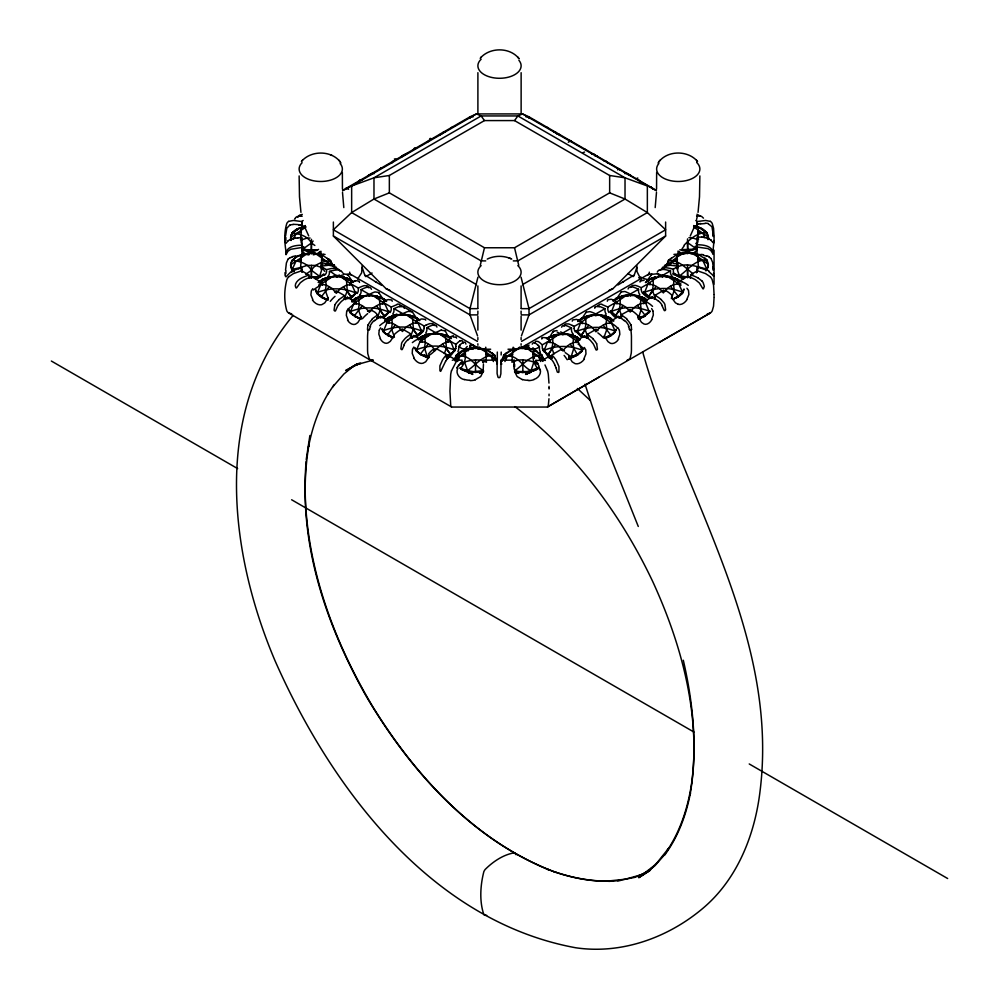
<?xml version="1.0" encoding="UTF-8"?>
<svg xmlns="http://www.w3.org/2000/svg" width="999" height="999" viewBox="0 0 999 999"><rect width="100%" height="100%" fill="white"/><g stroke="black" fill="none" stroke-linecap="round" stroke-linejoin="round"><path stroke-width="1.5" d="M324.6 271.303C321.203 266.895 320.891 260.389 322.39 255.195L311.463 252.447L300.524 254.945L301.323 259.415L300.524 267.557L292.22 269.355L290.647 264.76L291.533 261.513L293.082 259.952C289.947 262.949 289.86 268.294 293.082 271.228L292.22 269.355L296.004 261.189L307.28 253.621L311.451 252.447L322.39 255.195L330.569 260.639L332.043 264.273M304.57 226.823L300.524 227.61L301.323 232.093L300.524 240.222L307.28 238.024L310.077 238.049M311.75 277.909L311.75 276.673L306.681 278.659A26.723 19.243 -42.3 0 0 303.971 280.02L300.362 282.705L296.553 287.912A1.311 0.899 72.8 0 1 296.154 287.899A1.598 1.099 71.9 0 1 295.841 287.737C293.706 283.816 298.239 279.683 301.511 278.097A30.882 22.265 -42.4 0 1 304.683 276.636L308.866 275.012L308.853 276.973A4.258 3.134 -40 0 0 309.153 278.209M326.461 271.491L326.461 269.655L320.991 266.496L320.991 268.444A3.996 3.022 -35.7 0 1 320.941 268.993M342.357 172.452L342.445 189.211M334.615 291.883L336.238 290.809L344.618 295.654L344.618 297.615A4.321 2.61 -56.6 0 0 345.13 299.288M349.787 285.077L349.75 283.179L358.329 288.049L358.329 290.01A4.321 2.51 -59.9 0 1 357.142 293.556M367.57 311.238C370.167 308.017 378.471 313.399 377.809 316.783M388.898 323.189L388.936 321.241L380.532 316.396L375.412 320.055A19.493 11.264 -60 0 0 374.588 320.779M392.232 301.236L391.82 300.224A7.093 3.621 -35.8 0 0 391.633 299.962L388.224 299.575A17.582 10.127 -62.2 0 0 387.974 299.638L386.85 300.012A28.759 16.571 -62.3 0 0 386.413 300.187L382.555 302.035L391.246 307.055L391.246 309.016A4.321 2.46 -60.9 0 1 390.085 312.575M400.374 330.182L402.285 328.946L411.001 333.978L411.001 335.939A4.321 2.498 -60.1 0 0 412.088 338.024M425.274 319.418L421.778 318.943A30.969 18.482 -60.5 0 0 417.932 320.342L415.909 321.291L424.188 326.074L424.188 328.034M433.853 350.637L436.251 348.564L446.603 354.533L446.603 356.381A4.433 1.786 -72.2 0 0 447.477 358.479L447.277 358.941M460.252 340.709A29.471 11.239 -73 0 0 457.967 342.432L455.894 344.38L455.894 346.341M469.967 373.264L460.851 369.093L460.851 368.069C465.147 363.249 466.57 355.969 464.597 349.9C460.227 351.448 455.119 354.608 454.77 359.752C461.638 355.569 467.232 348.763 475.512 347.34L483.441 348.901L490.184 351.448M477.872 339.822L477.872 337.575M470.229 348.389L475.512 347.34L486.438 349.9L485.676 351.848L486.438 362.275C478.034 357.717 468.868 360.589 460.477 363.261M501.061 361.65L501.061 360.164L514.398 360.164L514.485 361.251M537.887 363.261C529.482 360.589 520.329 357.717 511.925 362.275L512.687 351.848L511.925 349.9L508.179 351.448M521.103 313.761L521.103 311.126M537.512 351.448L533.766 349.9C531.793 355.969 533.204 363.249 537.512 368.069L537.512 369.093L533.603 370.879M537.986 345.204L539.423 346.503L539.423 348.464A4.283 1.773 71.6 0 0 540.297 352.185M535.939 360.527L542.619 360.177L549.025 356.481L549.013 358.079M551.873 356.805L551.86 354.845L562.05 348.963L564.585 351.198M561.588 327.185L562.25 326.111A7.642 4.283 59.7 0 1 563.136 325.512L565.821 325.524A31.693 17.882 61.2 0 1 569.767 327.148L571.478 327.997L571.478 329.957A4.321 2.547 59.8 0 0 572.664 333.504M574.213 328.371L574.213 326.423L582.305 321.74L577.26 319.63A19.518 11.713 60.4 0 0 576.411 319.405L572.889 319.905A6.968 3.671 33.3 0 0 572.689 320.092L572.227 321.178M576.186 342.645L576.148 340.821L584.602 335.939L584.602 337.163M587.35 336.201L587.35 336.326A4.321 2.51 58.8 0 1 586.638 338.174M587.35 336.076L587.337 334.365L595.991 329.358L597.914 330.594M599.15 306.281A18.282 10.577 60 0 1 599.625 306.406L604.957 308.666L604.944 310.627A4.321 2.535 59.1 0 0 606.231 314.111M609.677 322.078L618.418 316.421L618.418 317.645M628.071 288.986L628.696 287.849A7.692 4.533 55.7 0 1 629.807 287.038L632.617 286.963A31.98 18.906 58.8 0 1 636.75 288.486L638.536 289.273L638.536 291.233A4.321 2.585 58 0 0 639.835 294.705M641.271 289.535L641.271 287.7L649.887 282.729L647.652 281.643M643.693 303.796L643.656 301.848L652.31 296.853L652.31 298.077M657.292 272.115L658.054 270.929A7.717 5.482 42.2 0 1 659.015 270.13L663.036 269.393A28.896 20.642 43.9 0 1 666.37 269.867L670.491 270.829L670.491 272.665A4.421 3.172 43.2 0 0 672.065 276.111M696.528 272.802L698.476 267.183L697.677 259.041L698.476 254.57L687.549 252.073L676.61 254.82L677.359 259.278L676.61 267.432L679.67 276.798L683.753 278.371M687.787 277.597L687.787 276.373L690.559 277.435M688.923 237.687L691.72 237.65L698.476 239.86L697.677 231.718L698.476 227.248L694.43 226.448M483.728 361.251L483.866 360.164L497.152 360.164L497.202 363.948M501.061 362.025L501.036 363.823A12.862 1.623 89.4 0 1 500.724 363.224M699.862 175.911L699.512 196.791L698.051 212.325M582.267 323.726L582.305 321.828M609.702 323.414L609.69 322.202M616.883 303.733L616.92 301.848M649.85 284.703L649.874 283.291M422.077 342.095L422.102 340.759M550.249 342.095L550.212 340.184L547.265 338.324M677.634 284.191L677.597 282.255L687.787 276.373M714.048 296.865L714.048 294.693M301.011 241.633L303.421 249.663L311.376 250.674L311.451 242.969C307.442 235.789 299.625 234.041 292.22 232.879L290.746 236.488L291.034 240.497M300.524 267.557L307.28 265.347L311.488 265.397L311.388 276.985L317.42 276.735L324.563 274.613L319.33 277.173L313.436 277.16M311.451 242.957L311.476 239.298M369.305 296.228L369.343 294.493M501.211 352.048L501.148 354.982M714.048 240.11L714.048 237.4M514.635 366.833L514.622 364.323M535.976 362.137L535.939 360.651M549.05 394.143L549.038 395.766M311.376 250.674L317.42 250L311.388 249.663L311.463 242.969L313.162 241.034M331.743 263.187L330.569 260.639C323.251 261.651 315.534 263.274 311.463 270.292L311.388 276.985L309.34 277.697L311.376 277.997M326.76 299.825C322.19 297.914 316.171 295.017 315.634 289.398M316.421 292.27L315.934 290.609M322.477 296.653L317.108 293.581L320.866 284.403L332.13 276.823L336.326 275.687L338.961 276.211M317.982 294.418L316.433 291.671M319.031 295.354L317.982 293.831M319.018 282.193L321.616 279.683L325.387 278.197L336.326 275.687L347.24 278.334L350.949 279.882L353.521 282.417L346.066 278.584M320.242 296.366L319.031 294.905M320.229 281.343L321.603 280.707L321.616 279.683L330.269 276.998M321.603 280.707L323.127 279.121M328.321 300.062L323.102 298.014L320.242 295.779M323.114 279.708L324.762 278.509M324.737 298.651L323.114 297.427M326.511 277.859L324.75 278.958M326.486 299.325L324.737 298.202M328.346 277.16L328.346 278.184L330.257 277.585M341.596 276.748L344.23 277.272L344.218 278.296L342.307 277.073L347.24 278.334L353.097 282.205M346.041 299.463L344.218 299.151L347.24 290.809L346.491 280.319L347.24 278.334L343.519 278.596L340.547 276.885L332.13 276.823L325.399 278.184L319.468 281.98M347.814 279.121L344.23 277.272M347.789 298.813L353.534 295.13L356.144 291.933M349.45 279.895L347.814 278.671M359.777 318.881L352.035 314.41L350.112 312.65L348.938 309.678M386.538 301.024L383.966 298.938L377.247 296.328L369.343 294.742L365.147 295.879L353.871 303.459L350.112 312.65L355.482 315.721M350.949 280.906L350.949 279.882L349.45 279.308M349.425 298.202L350.949 297.652L350.949 296.628L343.519 286.8M350.986 313.486L349.438 310.739M352.035 314.41L350.999 312.887M350.949 297.652L352.322 295.979M352.023 301.248L354.62 298.738L358.391 297.252L369.343 294.742L380.257 297.402L386.113 301.261M353.259 315.422L352.048 313.961M352.322 296.566L353.534 295.13M353.234 300.399L354.608 299.762L354.62 298.738L361.363 296.216L363.274 296.641L361.351 297.24L361.363 296.216M353.534 295.567L354.583 294.068M343.519 278.596L351.773 284.603L355.457 292.807L354.583 294.655M361.326 319.118L356.119 317.07L353.259 314.835M356.131 298.177L354.608 299.762M357.754 317.707L356.119 316.483M357.767 297.565L359.515 297.502M359.49 318.394L357.754 317.257M377.247 296.328L377.235 297.352L375.312 296.728L377.247 296.328L383.966 298.938L383.953 299.962L386.526 301.473M383.953 299.962L380.831 297.727M380.806 317.869L386.551 314.185L389.148 310.989M392.882 337.999L385.152 333.529L383.229 331.755L382.055 328.783M383.229 331.755L386.988 322.577L398.251 314.997L402.447 313.861L410.352 315.447L417.07 318.057L419.642 320.142M382.442 317.257L383.953 316.708L383.966 315.684L376.536 305.856L373.551 307.542L369.318 312.375C365.821 307.317 360.264 303.221 353.871 303.459M384.103 332.592L382.542 329.845M385.152 333.529L384.103 332.005M383.953 316.708L385.339 315.035M386.351 318.931L385.139 320.367L387.724 317.857L391.508 316.371L402.447 313.861L413.361 316.508L419.218 320.379M386.363 334.54L385.152 333.079M385.327 315.634L386.551 314.185M386.351 319.518L387.724 318.881L387.724 317.857L394.468 315.334L398.364 314.972M386.538 314.635L387.6 313.124M352.485 301.049L358.391 297.252L365.147 295.879L373.564 295.941L384.777 303.659L388.461 311.863L387.587 313.711M389.223 335.602L392.607 337.5L386.363 333.953M387.724 318.881L389.248 317.295M389.235 317.882L390.884 316.683M392.632 316.034L390.871 317.133M394.455 316.358L394.468 315.334M396.391 315.16L398.351 315.422M400.374 315.334L402.41 314.485M408.429 315.846L410.352 315.447L417.07 318.057L417.058 319.081L419.642 320.592M410.339 316.471L410.352 315.447M412.187 316.171L417.058 319.081M413.911 336.988L419.655 333.291L422.265 330.107M428.471 358.254L420.729 354.682L416.233 350.824L415.06 347.852M416.233 350.824L419.992 341.633L431.268 334.053L435.452 332.917L443.369 334.503L451.436 338.186M415.547 336.376L417.058 335.826L417.07 334.802L409.64 324.975M417.107 351.66L415.559 348.913M418.156 352.585L417.12 351.061M417.058 335.826L418.444 334.153M418.144 339.423L420.741 336.913L424.513 335.427L435.452 332.917L446.378 335.577L451.061 338.661M419.368 353.596L418.169 352.135M418.444 334.74L419.655 333.291M419.355 338.574L420.729 337.937L420.741 336.913L427.485 334.39L431.368 334.028M419.655 333.741L420.704 332.242M420.704 332.829L421.578 330.981L417.894 322.777L406.668 315.06L398.251 314.997L391.521 316.358L385.589 320.155M420.729 337.937L422.252 336.351M429.37 357.48L422.227 355.244L419.38 353.009M422.252 336.95L423.888 335.739M423.863 355.881L422.24 354.657M425.636 335.09L423.888 336.188M425.611 356.568L423.876 355.432M427.472 335.414L427.485 334.39M427.447 357.292L424.525 347.889L425.312 342.22L424.513 335.427L431.268 334.053L439.685 334.116L450.899 341.833L454.582 351.061L447.44 356.031M429.395 334.228L431.368 334.478M441.446 334.303L441.433 334.902C436.376 332.979 448.314 335.602 450.087 337.113A29.271 14.161 -65.6 0 1 453.446 335.714M443.356 335.527L443.369 334.503M446.94 335.901L450.074 338.137L450.087 337.113M448.563 354.845L446.928 356.044L452.672 352.36L455.756 348.102M448.576 337.125L445.417 331.256M442.657 344.031L450.087 353.858L450.074 354.882L448.563 355.432M454.582 351.061L455.269 349.163M714.048 240.534L712.786 252.934M714.048 297.627L713.548 306.206L712.2 310.876A9.603 7.243 35.7 0 1 710.314 312.999L659.115 342.432M497.152 360.164L497.102 373.601L498.014 377.222A1.299 1.211 4.6 0 0 499.987 377.247L500.874 373.763L501.061 360.164M514.36 361.775L514.398 360.527M629.957 311.238L629.969 310.115M435.464 334.19L435.576 332.555L440.147 330.582M656.555 189.198L656.643 172.452M290.734 239.41L290.647 237.437L306.081 226.96M290.634 238.461L290.746 236.488M290.634 265.784L290.647 264.76L296.004 261.189L301.323 259.415M290.734 237.075L291.034 235.389M291.034 235.839L291.533 234.191M291.521 234.777L292.22 232.879L296.715 229.046L305.357 226.361M292.207 270.379L292.22 269.355M292.207 261.226L292.22 260.202C298.689 254.27 307.28 252.947 315.696 253.709L331.094 264.498M292.207 233.891L293.082 232.03M293.082 232.63L294.131 231.106M294.118 231.556L295.342 230.107M295.342 257.43L293.082 259.952M295.329 230.694L296.703 230.057L296.715 229.046M296.703 230.057L298.214 228.484M299.85 227.872L298.214 229.071M301.598 227.21L303.421 227.535L303.446 226.523M301.598 254.533L311.388 253.022L321.178 254.757M305.357 253.684L309.34 253.858M305.344 249.862L303.446 248.651L311.451 242.969L314.847 245.479M307.317 250.1L305.357 249.275M309.34 250.374L311.388 249.663M313.436 253.309L315.447 253.584M317.42 253.821L319.33 255.045L319.343 254.021M319.33 277.173L322.39 267.807L315.696 265.447L311.488 265.397M337.113 277.173L337.138 275.911M402.659 315.135L402.684 313.748M562.025 350.212L562.037 349.338M633.953 275.936L636.825 267.507M468.269 350.811L468.319 349.275M595.966 330.607L595.991 329.358M663.473 291.633L663.498 290.384L665.122 291.446M322.09 282.779L311.75 276.673M513.299 349.338L513.261 351.298M714.023 241.958L714.023 241.883A16.671 1.299 82.9 0 1 713.561 242.857M356.056 302.51L347.352 297.227L345.679 298.289A33.304 19.593 -59 0 0 341.283 301.548L338.474 304.72M607.317 301.211L607.754 299.862A7.093 3.559 31.6 0 1 607.979 299.7L611.288 299.275A29.708 16.995 62.5 0 1 614.984 300.786L616.92 301.76L607.804 307.03L602.484 304.745A18.282 10.527 60 0 0 602.022 304.633M629.982 309.99L621.241 314.797L621.241 316.146M322.09 283.017L322.065 284.603M356.056 302.622L356.031 304.208M422.115 340.634L413.723 335.552L408.716 339.273A19.543 11.064 -61 0 0 407.892 340.01M671.578 258.017L669.318 260.002L666.97 264.498L668.431 260.277L676.61 254.82L687.512 253.296L687.549 252.085L698.476 254.57M548.963 398.776L548.314 405.457A9.603 2.997 76.6 0 1 547.527 406.968L599.412 376.898M656.493 192.382L655.194 207.567M447.552 358.591L449.488 356.206L456.381 360.177L462.075 360.164L462.025 362.137M541.808 339.023L542.157 337.787M662.524 267.22L662.512 269.218M285.527 270.13L286.401 262.949L287.962 259.34A6.381 5.957 68 0 1 288.162 259.016M336.288 276.311L336.326 275.687M369.305 295.367L369.343 294.742M285.876 254.42C286.114 246.278 295.629 245.267 301.973 245.217M483.454 364.41L483.091 371.578M285.564 236.026L286.8 228.222L290.147 224.738M695.791 225.961A4.583 3.459 -35.7 0 1 695.304 226.436A14.311 10.789 -35.7 0 1 694.18 227.322L708.353 237.075L708.266 239.036C709.427 231.144 700.099 226.598 693.643 225.986M708.254 265.771L707.467 261.139L704.869 258.067L708.266 264.023L707.966 267.457L705.918 270.866L708.266 266.358M306.106 461.213C299.275 548.039 329.183 634.003 373.351 707.654C415.584 775.661 473.051 838.598 548.351 869.63L546.478 868.868C566.433 876.585 587.699 881.455 609.178 881.068L606.256 881.218L625.187 879.245L642.819 874.312L638.411 875.798L646.653 872.239L639.01 876.223L646.852 871.965L639.572 876.598L654.02 865.958L650.536 869.03L657.117 862.674L668.843 848.001L667.245 850.474C681.093 829.732 688.573 805.356 691.97 780.806L691.708 782.766C697.015 741.857 692.532 700.249 683.304 660.227M454.77 360.776L454.87 358.803M496.166 361.126L494.68 355.257L491.545 352.51L495.367 357.142L496.266 360.776L496.266 359.752L485.676 351.848L479.72 348.476C471.303 347.802 462.749 349.288 456.343 355.257L454.87 359.403M502.197 359.403L502.097 360.776L503.671 355.257L506.805 352.51L502.197 358.803M485.726 347.19L485.664 347.889M311.451 252.447L311.488 253.659M485.639 348.089L485.514 349.225L490.671 349.225M306.218 459.652L309.877 435.514M336.476 269.143L336.476 267.245M550.886 356.418L548.264 355.269L548.251 354.245C552.509 349.35 553.946 342.095 551.96 335.964C561.051 331.943 572.377 333.241 580.182 339.36M576.148 330.444L582.854 336.725L581.343 336.163L581.331 335.14C585.589 330.244 587.025 322.989 585.039 316.858C594.13 312.849 605.456 314.148 613.261 320.267M618.281 317.52L615.646 316.358L615.634 315.334C619.892 310.439 621.328 303.184 619.343 297.053C628.046 293.119 638.436 294.418 646.353 299.463L636.313 295.704M651.36 298.414L648.726 297.265L648.713 296.241C652.971 291.346 654.407 284.091 652.422 277.959L655.431 276.885L655.444 277.909L653.608 278.197L655.431 276.885M501.036 363.923L501.885 363.973M713.473 242.158L713.099 242.72L711.038 240.322M477.572 335.926L469.992 314.885L469.992 308.654L477.934 277.223M480.257 265.347L484.465 247.764L389.348 192.857L373.976 199.026L351.648 212.575L333.379 229.77L469.992 308.654L477.759 308.654M636.85 265.722L637 271.616L640.047 277.647M412.912 150.374L413.261 149.588M483.029 371.953L480.669 376.586L475.274 379.695M439.697 135.352L440.646 133.666L442.182 133.641M696.565 219.518L697.414 215.884L701.523 216.346L703.471 218.157M707.966 239.685L708.254 238.449M684.04 289.598C682.941 294.73 677.797 297.502 673.189 298.951L680.631 294.518L684.04 289.011M640.009 282.043L640.359 281.156M713.436 275.774L708.853 271.566M345.617 189.223L345.979 188.436M412.45 349.575L412.225 353.434L414.185 358.129M346.678 311.513L346.328 315.372L347.914 319.842M597.414 349.126L596.69 343.693M451.498 370.779L456.993 360.164M497.302 363.848L497.302 352.048M401.511 157.343L402.31 155.906M631.53 329.433L631.181 324.962M367.869 324.987L367.482 329.433A1.261 0.899 71.7 0 0 367.719 329.945M457.742 368.344C455.319 373.226 459.29 378.646 464.398 379.645M697.402 247.964L691.67 249.288L681.58 249.638L687.624 250.299L695.579 249.3L697.989 241.258M534.777 343.094L535.352 341.77A7.717 3.047 73.5 0 1 535.901 341.221L538.136 341.508A28.896 11.439 72.2 0 1 539.984 342.832L542.27 344.867L542.27 346.703A4.421 1.723 72.6 0 0 543.081 350.599M568.431 359.053L570.879 357.679L573.813 348.276L573.026 342.607L573.813 335.814L577.597 337.3L577.597 338.324L580.182 339.81M603.958 337.562L606.893 329.183L606.106 323.501L606.905 316.72L610.676 318.206L610.689 319.218L613.274 320.716M638.249 317.757L643.481 316.134L650.162 310.976L644.979 316.171L638.261 318.781L641.196 309.378L640.409 303.696L641.196 296.915L644.979 298.401L644.992 299.425M671.34 298.651L674.275 290.272L673.488 284.603L674.288 277.809L680.644 281.356M379.195 330.332L378.821 334.128L380.394 338.599M294.842 219.168L295.155 218.431M521.428 335.926L529.008 314.885L529.008 308.654L521.066 277.223M531.193 371.403L525.774 374.463L530.769 371.628L533.766 362.275M376.536 297.652L380.257 297.402L379.508 299.375L380.257 309.865L377.222 318.206L379.058 317.932M410.327 337.325L413.361 328.983L412.612 318.494L413.361 316.508L409.64 316.77M444.355 353.609L446.366 348.052L445.629 337.55L446.378 335.577L442.657 335.826M532.192 344.118L533.316 342.719L535.289 343.156A33.566 13.324 72.3 0 1 537.999 345.229M594.717 308.241L595.179 307.317M370.529 326.523L368.918 330.12M663.024 268.319L664.735 265.447M605.519 338.349C609.702 336.551 614.747 334.228 616.358 329.583M346.778 311.238L348.027 309.003M455.269 349.75L455.756 348.551M693.905 227.922L690.272 235.939M412.575 349.225L413.861 347.015M379.32 330.032L380.619 327.822M334.865 304.757L334.066 310.14A1.261 0.899 71.7 0 0 335.439 310.939L337.562 306.318A7.642 4.258 -58.6 0 1 338.499 304.732M442.582 133.317L442.994 132.517M670.878 263.923L672.09 261.176L677.347 256.843L683.304 253.346L687.537 252.073L687.624 253.671M404.32 344.855L402.235 349.5A1.261 0.849 74.2 0 1 400.874 348.713L401.61 343.294A7.642 4.558 -61.4 0 1 402.46 341.658L405.169 338.436A33.304 18.856 -61 0 1 409.39 335.09L411.001 333.978M563.998 326.186L564.81 324.725M542.569 348.489C545.454 354.27 559.952 362 543.756 351.448L547.427 342.22L558.653 334.503L562.874 333.304L573.801 335.801L579.732 339.598M581.343 336.163L576.835 332.342L580.506 323.114C585.052 319.268 589.997 315.409 595.953 314.198L606.893 316.708L612.812 320.504M610.451 310.639L617.157 316.92L611.138 312.55L614.81 303.321L626.036 295.592L630.257 294.393L641.183 296.903L647.115 300.699M643.531 291.546L650.237 297.814L644.218 293.444L647.901 284.216C652.434 280.369 657.379 276.498 663.336 275.299L671.316 276.773L679.432 280.369M457.592 361.538L460.064 356.094L465.359 354.233M504.92 361.538L507.392 356.094L518.643 348.476L522.839 347.34L529.445 348.651M293.481 239.31L296.004 233.866L301.323 232.093M580.506 323.114C586.875 322.802 592.432 326.848 595.978 331.843L600.162 326.935L603.134 325.224L610.676 334.952L610.689 335.964L605.806 337.849L613.249 333.416L616.358 329.133M286.039 254.67L287.887 251.323L290.734 249.275L301.973 247.477L301.973 256.731M630.694 287.475L631.593 286.076A7.642 4.545 60.3 0 1 632.529 285.439L635.352 285.389A31.693 18.706 58.8 0 1 639.485 286.9L641.271 287.7M597.539 306.518L598.026 305.669M370.092 175.312L370.567 174.5M579.408 352.734L582.092 351.198L582.779 349.288C579.882 354.158 574.2 356.144 568.955 357.267L570.879 357.679L577.597 355.07L582.092 351.198L582.08 350.187L578.334 342.02L567.07 334.44C560.277 334.34 552.584 334.34 546.89 338.574L554.969 334.89L558.866 334.915M458.891 365.734L460.751 362.437M421.566 332.005L422.252 330.694M428.084 358.179L429.358 355.944M427.934 358.479L425.699 361.788L423.014 363.236A11.876 7.805 71.6 0 1 413.961 358.379M367.669 176.361L367.819 176.086A9.441 5.519 61.2 0 1 370.979 174.525M297.602 217.395L299.538 215.135L302.297 214.398M404.27 155.432L405.02 154.345A7.63 4.333 63.8 0 1 405.894 153.759L407.155 153.546M618.206 338.836L619.83 334.34L619.48 330.569M329.195 391.97C318.781 408.616 312.3 427.447 308.566 446.653L308.953 444.642C294.28 532.13 323.801 621.016 366.421 696.615C410.589 771.328 472.802 841.333 555.894 872.377L553.97 871.702C572.477 878.071 592.02 881.867 611.638 881.18M651.673 319.518L653.321 315.01L653.009 311.164M392.545 337.987L390.309 341.346L387.949 342.957A8.866 5.819 72.4 0 1 380.232 338.736M392.694 337.749L394.143 335.627M658.066 162.987C666.408 150.112 688.061 149.825 697.552 161.551L696.478 160.215M658.666 162.025L660.027 160.215M660.252 270.18L662.362 268.219L665.883 267.757A33.566 23.939 43.8 0 1 670.766 268.581M548.251 354.245L555.681 344.418L558.666 346.091L562.887 350.936C566.383 345.879 571.952 341.783 578.334 342.02M581.331 335.14L588.761 325.312M615.634 315.334L623.064 305.507L626.048 307.192L630.269 312.038C633.778 306.968 639.335 302.884 645.716 303.122L649.475 312.3L645.454 314.598M648.713 296.241L656.143 286.413L659.128 288.087L663.361 292.932C666.857 287.874 672.414 283.778 678.808 284.016L680.931 285.464M445.604 361.288L440.684 371.341A1.598 1.099 71.9 0 1 440.259 371.104A1.311 0.899 72.7 0 1 439.935 370.679L439.897 365.846L442.495 359.99A26.723 10.252 -73.2 0 1 443.918 357.854L446.603 354.533M525.799 345.666L524.388 347.964M584.015 358.579L585.976 353.908L585.739 350.037M686.937 299.176L688.873 294.505L688.523 290.721A6.019 5.782 50.1 0 0 688.436 290.347L686.912 288.236M295.304 218.182L295.816 217.495A7.667 5.42 40.2 0 1 297.202 216.558L300.711 216.046M391.596 163.224L393.194 161.164M327.547 394.38L334.24 384.603M664.76 854.969C678.171 836.712 686.151 815.022 690.434 792.919L690.047 794.917C702.747 722.14 683.054 647.627 652.759 581.618C620.704 514.048 574.725 452.048 514.885 406.605M456.343 356.281L462.362 351.486M358.404 182.093L359.628 180.557M427.46 142.245L428.671 140.697M521.853 347.739L522.127 347.315A20.554 6.419 76.6 0 0 522.24 347.14L649.3 273.788L652.297 274.5M616.545 298.888L621.066 292.17M582.117 318.244L586.013 312.412M682.167 248.676L684.278 245.704M476.136 348.002L476.76 347.14L479.607 347.14M342.507 190.846L351.648 185.989L373.976 177.81L389.348 175.487L484.465 120.579L514.535 120.579L517.869 115.946L522.514 113.923L529.008 116.833L656.243 190.297M361.551 316.808L357.817 322.577L355.469 324.213A8.866 6.194 68.8 0 1 347.54 320.179M328.309 297.615L324.725 302.922L321.678 304.707A11.876 8.204 68.8 0 1 312.45 300.075M293.144 315.409C212.263 412.225 228.996 552.335 275.05 660.789C331.131 787.899 430.981 921.19 575.724 947.764C621.578 954.532 668.181 937.699 703.084 908.153C737.175 879.357 754.62 835.401 759.952 791.957C779.919 634.415 683.491 497.365 642.669 351.873M553.021 331.581L549.288 337.699A6.094 3.022 -51.1 0 1 548.951 338.099M465.034 349.026L467.257 346.428M469.992 346.84C469.243 351.673 456.818 348.551 460.164 344.717M302.197 160.639C311.913 150.175 331.631 150.462 340.334 162.025M480.956 57.43C490.671 47.003 510.389 47.265 519.105 58.816M332.58 387.038L343.906 374.001L353.334 366.308M665.521 853.658L655.094 865.559L645.666 873.263M301.448 161.563L302.51 160.227M480.207 58.354L481.281 57.018M672.926 273.264L679.657 275.786C688.448 269.518 694.904 259.752 706.78 259.827L706.793 260.851M425.624 355.969L427.46 356.268C435.901 352.26 440.384 341.034 450.899 341.833M312.837 288.674L311.388 290.809A6.031 5.657 -54.2 0 0 311.301 291.184L310.901 294.955L312.837 299.625M651.41 274.713L646.153 282.03L648.713 279.495L659.115 276.498L667.532 276.436L674.275 277.809L680.194 281.606M288.199 259.053L290.097 257.53M288.723 276.798L293.444 273.601L301.973 270.667L301.973 267.72L300.212 268.182M351.773 284.603L346.503 285.115L340.534 288.474L336.313 293.319L332.118 288.424L329.158 286.701L321.616 296.428L321.603 297.452L323.102 298.014M362.162 305.756L354.62 315.484L354.608 316.508L356.119 317.07M417.894 322.777L412.624 323.289L406.655 326.648L402.435 331.493L398.239 326.598L395.267 324.875L387.724 334.603L387.724 335.627L389.223 336.188M435.439 350.549L431.256 345.654L428.284 343.931L420.741 353.658L420.729 354.682L422.227 355.244M287.962 240.971L286.001 243.331L285.514 242.882M521.59 341.383L613.061 288.574L665.621 236.014L665.621 222.028M668.456 261.288L669.318 260.002M470.829 345.904L473.051 345.317M357.567 279.108L361.638 272.839L362.15 265.697M647.802 275.212L649.038 274.051A20.554 15.509 35.7 0 0 649.3 273.788L649.3 272.14M577.709 321.416C583.391 315.434 592.432 315.11 600.149 315.347L611.425 322.927L615.172 331.081L615.172 332.105L612.487 333.641M288.199 240.759L290.097 239.448M526.073 345.317L528.146 345.979M346.104 188.299L347.352 187.737M413.386 149.463L414.66 148.876M379.657 168.931L380.969 168.332M645.716 303.122L634.452 295.542L626.036 295.592L619.343 297.053L615.634 298.589L613.061 301.136L622.352 295.991L628.259 295.304M319.018 281.743L320.229 280.756M352.035 300.799L353.246 299.812M418.156 338.973L419.368 337.987M428.846 140.534L430.107 139.96M359.815 180.382L361.213 179.745A24.638 13.099 59 0 1 362.162 179.957M393.369 161.014L394.817 160.34M640.709 280.744L644.13 280.319M684.153 245.117C690.509 238.661 697.177 232.742 706.78 232.505L708.366 238.087M459.478 368.019L467.582 370.604C476.373 364.523 482.854 354.782 494.68 355.257L494.68 356.281M553.483 331.106L557.042 330.594M586.263 312.188L589.885 311.638A29.708 17.283 57.5 0 1 593.781 313.037L595.829 313.936L604.957 308.666M589.972 315.597L591.957 315.821L588.049 315.784L578.758 320.479M305.731 274.35L311.451 270.292L319.343 276.161M651.81 274.338L657.167 273.776M667.906 264.123L672.09 261.176L677.359 259.278M454.77 359.752L460.064 356.081C470.591 355.294 475.062 366.508 483.441 370.604L483.441 371.628L480.944 373.052M502.197 361.126L502.097 359.752L507.392 356.081L512.687 354.233M354.195 303.521L356.069 302.26M502.097 359.752L507.392 356.094C517.919 355.294 522.39 366.508 530.769 370.604L538.873 367.42M665.322 264.922L671.103 263.449M318.731 285.851L320.866 284.403L326.173 284.99L329.158 286.701M647.352 280.569L653.596 277.61M420.492 341.458L422.115 340.397M290.784 271.965L286.026 276.86L285.527 276.386M633.491 275.387L617.944 285.002M547.265 339.048L551.96 335.964L555.681 336.213M578.009 321.491L585.039 316.858L588.761 317.12M613.486 300.911L619.343 297.053L623.064 297.315M645.391 282.592L652.422 277.959L656.143 278.209M503.671 356.281L503.671 355.257L511.925 349.9L522.839 347.34L533.766 349.9L542.007 355.257L543.593 359.752L527.047 348.476L518.643 348.476L511.925 349.9M387 322.452L388.936 321.241M377.809 314.822L372.789 318.406A19.493 11.239 -60 0 0 371.865 319.218M418.606 339.223L424.513 335.427L428.284 335.739M356.83 364.073L346.203 370.829L356.768 364.123M644.505 874L638.661 877.709L650.424 870.241M649.3 870.953L638.448 877.022M292.22 232.879L300.524 227.61M449.85 338.761L448.101 339.885L455.894 344.38M344.618 295.654L339.41 299.25A19.543 11.501 -59 0 0 338.549 299.987M288.723 221.378L293.444 220.442L301.973 221.578M665.846 266.171L670.167 265.235L677.622 266.084M710.239 312.974L547.165 407.043L451.948 407.055M690.172 278.234A4.421 3.184 43 0 0 690.634 276.573L690.634 274.725L697.027 271.029L697.027 272.24M342.757 190.297L469.992 116.833L476.486 113.923L522.514 113.923L656.493 190.846M303.197 220.529L301.973 221.241L301.973 227.048M305.269 225.537L303.696 227.248M365.771 276.636L372.078 273.002M484.465 247.764L514.535 247.764L609.652 192.857L625.024 199.026L647.352 212.575L665.621 229.77L529.008 308.654L521.241 308.654M522.514 284.64L647.352 212.575L647.352 185.989L625.024 177.81L517.869 115.946L481.131 115.946L476.486 113.923L351.648 185.989L351.648 212.575L476.486 284.64M665.621 236.014L529.008 314.885L521.241 314.885M529.008 347.065C529.72 350.512 536.463 349.875 539.423 346.503M542.27 344.867L550.287 340.234M571.478 327.997L562.862 332.967L560.639 331.88M638.536 289.273L630.444 293.956L625.686 291.77A19.518 10.827 59.7 0 0 624.762 291.496L621.303 291.945A6.968 3.771 87 0 0 621.028 292.045M658.491 274.101L662.462 275.462L670.491 270.829M670.766 268.544L673.338 269.193L678.009 266.496L678.009 268.444A3.996 3.022 35.7 0 0 678.059 268.993M603.134 325.224L606.106 323.501L611.425 322.927M663.498 290.384L655.044 295.279L655.044 296.628M549.825 358.204A13.786 4.321 71.7 0 0 550.948 358.653L552.26 357.992M586.675 338.124L587.787 337.487M618.418 316.421L621.678 317.907M622.802 282.205L623.513 281.805M679.882 294.73L682.567 293.194L682.554 292.183L678.808 284.016L667.532 276.436L663.336 275.299L659.39 276.086M638.736 318.444L641.42 316.908M604.445 338.249L608.466 335.939M568.668 358.878L575.387 355.045M376.536 305.856L379.508 304.171L384.777 303.659M369.767 329.283L368.094 330.232A34.153 19.718 -60 0 0 367.832 332.38L367.669 334.315A87.075 50.275 -60 0 0 367.557 336.576L367.557 350.1A77.959 45.005 -60 0 0 367.794 353.746L369.468 359.39L373.226 360.139M385.876 320.179L386.613 319.767M389.36 318.219L393.082 316.121M395.567 314.722L396.815 314.023M318.943 284.303L322.103 282.655M424.188 326.074L425.911 325.187M425.674 333.104A4.321 2.485 -60.1 0 0 426.885 329.62L426.91 327.647L428.633 326.76M345.704 370.304L359.328 363.186M349.75 283.092L354.308 281.019M391.246 307.055L396.566 304.782A18.282 10.539 -60 0 1 397.04 304.658M392.719 314.086A4.321 2.535 -59.1 0 0 393.968 310.614L393.993 308.641L399.325 306.368A18.282 10.564 -60 0 1 399.787 306.256M679.857 294.568L682.567 293.194M646.765 313.674L649.475 312.3M568.556 358.054L572.614 355.994M579.383 352.572L582.092 351.198M358.329 288.049L360.127 287.2A31.718 18.656 -59 0 1 364.248 285.664L367.045 285.764A7.705 4.533 -62.1 0 1 368.119 286.638M359.815 295.105A4.321 2.647 -57.6 0 0 361.089 291.571L361.064 289.623L362.849 288.773A31.943 18.819 -59.1 0 1 366.97 287.25M487.237 259.091C494.83 255.419 504.145 255.419 511.738 259.091M553.958 132.343L555.519 132.055L556.705 133.429M460.239 340.759L462.062 340.609L463.336 343.082M556.855 134.003L558.666 133.841L559.465 135.427M671.49 297.165L672.926 299.338L678.071 297.065L678.059 296.041L670.516 286.313M638.536 319.143L644.979 316.171L644.979 315.147L637.437 305.419M568.568 359.228L577.597 355.07L573.813 348.276L570.054 344.318M347.802 298.364L349.438 297.615M380.806 317.42L382.442 316.671M413.923 336.538L415.559 335.789M527.085 373.863L530.993 372.078M479.483 373.389L483.441 371.628C475.811 372.939 467.907 372.49 460.851 369.093M525.486 373.976L537.512 369.093M609.115 290.297L613.061 288.574M293.756 270.392L298.401 268.706M353.072 366.458L360.764 363.236L356.406 364.747L372.789 360.177M645.928 873.114L634.552 877.422L617.594 880.718M318.094 277.984L320.741 276.873M679.657 253.659L677.834 254.982L679.67 254.67L679.657 253.659L687.612 252.647L695.554 253.471L695.579 254.495M648.726 280.519L648.713 279.495L651.847 278.284M615.646 299.613L615.634 298.589L618.768 297.39M581.343 319.418L581.331 318.394L584.465 317.195M548.264 338.524L548.251 337.5L551.386 336.288M533.928 379.408C538.374 378.246 541.783 373.451 540.047 369.018M709.452 313.349L707.317 313.823M676.61 267.432C686.413 261.85 696.84 267.02 706.78 268.993L706.793 270.005M644.218 292.42C656.867 287.213 669.829 287.15 682.554 292.183M611.126 311.526C623.788 306.318 636.738 306.243 649.462 311.276M576.823 331.331C589.485 326.124 602.447 326.049 615.172 331.081M543.743 350.424C556.406 345.217 569.355 345.154 582.08 350.187M339.385 274.987C335.652 278.309 328.946 267.407 329.345 273.276A4.358 3.284 -40.4 0 1 327.784 276.623M453.121 337.038L456.068 337.2M464.597 349.9L466.583 349.238M464.597 362.275L467.582 370.604L473.489 371.653L483.441 370.604M513.911 367.832L514.91 370.604L518.806 371.553L526.885 371.553L530.769 370.604M292.42 256.593L295.517 255.906M292.42 238.536L295.642 237.899M326.461 269.655L329.083 269.031A32.58 23.477 -42.4 0 1 334.053 268.256L337.637 268.793A7.805 5.644 -42.7 0 1 338.873 269.618L339.972 271.129M329.345 271.316L333.266 270.429M346.703 274.5L349.7 273.788L476.76 347.14A20.554 6.431 -76.5 0 0 476.873 347.315L477.422 348.127M638.836 277.685L641.146 277.16M317.12 292.557C329.845 287.525 342.794 287.612 355.457 292.807M350.125 311.626C362.862 306.581 375.799 306.668 388.461 311.863M383.241 330.731C395.966 325.699 408.916 325.786 421.578 330.981M416.246 349.8C428.971 344.755 441.92 344.842 454.582 350.037M543.593 360.776L542.007 355.257C530.182 354.77 523.701 364.535 514.91 370.604L514.91 371.628L517.407 373.052M355.469 280.657L358.866 281.081A7.517 3.984 -40 0 1 359.128 281.543M697.027 221.578L705.556 220.442L710.277 221.378M441.358 330.244L444.942 330.769M366.958 287.3L369.767 287.35A7.63 4.458 -57.6 0 1 370.691 287.974L371.491 289.31M321.378 266.084L328.833 265.235L333.154 266.171M307.33 251.049L307.992 250.936M697.027 224.513L698.788 224.226M700.599 223.951L705.244 223.501M518.881 373.389L514.91 371.628L522.839 372.527L530.769 371.628M473.489 348.276L471.478 348.976L473.489 348.876M343.706 273.863L347.739 274.65M514.91 349.937L514.91 348.901L518.806 348.976M673.925 254.383L678.009 254.133M300.224 255.307L301.973 255.145M679.657 275.786L689.66 277.322M670.516 278.122L674.275 277.809M637.437 297.215L641.183 296.903M603.134 317.02L606.893 316.708M570.054 336.126L573.801 335.814M325.836 263.611L320.991 264.173L320.991 266.159M608.728 881.393L620.554 880.494M486.7 915.334L485.139 915.284A8.704 5.02 -60 0 1 483.878 914.672C479.27 901.373 480.332 885.189 483.878 871.553A8.704 5.02 -60 0 1 485.139 869.492C492.819 861.787 503.096 854.782 513.861 852.909A8.704 5.02 -60 0 1 515.122 853.521L516.058 854.719M594.805 155.569L596.528 155.732A7.642 4.283 -58.3 0 1 597.39 156.306L598.039 157.343M628.271 295.904L626.248 295.567M456.381 360.177L456.381 361.376M300.224 237.55L301.973 237.512L301.973 247.203A4.321 3.509 3.1 0 0 303.708 250.025A12.862 9.815 -8.7 0 0 318.581 249.4M447.939 358.466L446.191 357.679M293.132 224.275L298.489 224.625M687.512 253.296L691.72 253.247L697.677 256.618L708.353 264.398L708.366 265.409M328.097 263.499L333.678 264.847M473.101 116.833L469.992 116.833L469.992 118.394M525.899 116.833L529.008 116.833L529.008 118.394M485.726 260.889L481.131 260.889L373.976 199.026L373.976 177.81L481.131 115.946L484.465 120.579M513.274 260.889L517.869 260.889L625.024 199.026L625.024 177.81L609.652 175.487L514.535 120.579M477.759 314.885L469.992 314.885L333.379 236.014L333.379 222.028M519.393 347.14L522.24 347.14L522.864 348.002M508.004 349.225L513.299 349.225L513.224 348.114M460.839 363.973L462.075 363.973M535.889 363.973L537.05 363.973M320.991 254.233L323.214 254.308M697.027 244.767C703.346 244.743 712.886 245.679 713.124 253.821M627.01 360.327L630.007 358.703L631.243 353.221A82.343 47.54 60 0 0 631.443 350.1L631.443 336.576A87.075 50.275 60 0 0 631.331 334.328L631.181 332.38A34.153 19.718 60 0 0 630.918 330.232L629.233 329.283M665.421 276.773L667.432 276.86L665.409 276.186M524.862 348.876L526.885 348.976L524.862 348.276M477.534 348.876L479.557 348.976L477.534 348.276M323.389 254.308L325.062 254.433M307.33 249.663L309.34 249.787M697.027 254.72L698.776 254.857M673.676 263.549L678.009 263.973L678.009 266.159M685.564 276.785L679.67 276.798L672.939 274.275M329.158 278.509L325.399 278.197L326.173 284.99L325.387 290.659L328.334 299.038L326.486 298.738M362.162 297.565L358.404 297.252L359.19 304.046L358.404 309.715L361.338 318.094L359.503 317.794M395.267 316.671L391.521 316.371L392.295 323.164L391.508 328.833L393.956 335.814M669.405 276.611L678.059 279.295M610.676 318.206C609.315 316.683 596.69 314.26 602.022 316.096M568.931 334.615L577.597 337.3M479.557 348.526L483.441 348.901L483.441 349.937M647.901 284.216L653.171 284.727L656.143 286.413M614.81 303.321L620.092 303.833L623.064 305.507M547.427 342.22L552.697 342.732L555.681 344.418M291.683 313.823L288.761 312.974M526.885 348.526L528.858 348.726M386.988 322.577L392.295 323.164L395.267 324.875M419.992 341.633L425.312 342.22L428.284 343.931M703.483 237.387L706.58 237.962M300.212 224.85L301.973 225.087M610.689 319.218L603.945 316.695L603.933 315.672M569.642 140.397L570.916 140.971M703.358 255.357L706.58 256.006M392.607 336.913L394.455 337.212M696.94 214.236L700.536 216.246M650.973 187.35L652.222 187.912M637.449 179.545L638.848 180.195M585.139 149.338L586.425 149.925M618.381 168.531L619.68 169.131M604.857 160.727L606.306 161.401M503.671 355.257L507.392 356.081M456.343 355.257L460.064 356.081M678.134 304.245L675.424 302.822L673.051 299.538M658.291 275.936L661.301 276.648M708.216 223.739L711.95 226.761L713.473 235.839M668.431 260.277C679.133 260.052 685.539 267.994 693.269 273.976M292.22 260.202C299.625 261.363 307.442 263.112 311.451 270.292M700.511 268.007L705.868 269.905M379.071 297.64L380.819 298.177M693.656 226.573L695.579 227.16L695.554 226.149M445.03 131.993L443.768 131.893A7.667 3.009 75.1 0 0 443.032 132.605M427.46 356.268L429.383 356.88M412.2 311.875L408.603 311.338A17.582 10.165 -57.8 0 0 408.341 311.401L407.267 311.713A28.759 16.608 -57.7 0 0 406.718 311.9L402.772 313.624L393.993 308.641M522.477 379.695L517.145 376.586L514.835 371.953M697.677 231.718L702.996 233.491L704.882 237.587M697.677 259.041L702.996 260.826L706.78 268.993M533.004 354.233L538.286 356.081M485.676 354.233L490.959 356.081L496.266 359.752M321.641 259.64L326.91 261.551L328.122 264.298M690.634 274.725L695.017 276.486A28.584 20.405 43.8 0 1 698.289 278.109M641.82 297.227L644.979 298.401M618.793 317.52L620.541 318.182L617.145 316.321M331.968 155.407L330.294 154.72M510.714 258.616L509.04 257.929M333.379 236.014L385.939 288.574L389.885 290.297M472.877 373.976L467.582 371.628L467.582 370.604M650.237 297.227L651.872 297.977M582.854 336.126L584.49 337.325M678.071 280.319L674.912 278.122M577.597 338.324L574.437 336.126M537.512 352.472L542.007 356.281M700.786 228.109L706.793 233.529M546.266 337.799L542.382 337.512A7.755 3.571 46.3 0 0 542.245 337.874M677.597 282.255L680.981 284.003M572.502 325.524L574.213 326.423M317.108 293.581L319.817 294.955M424.363 354.92L428.421 356.98M708.903 238.823L710.801 240.11M708.903 256.905L710.801 258.391M604.77 315.472L606.056 316.196M608.628 317.657L612.499 319.83M464.46 369.867L472.577 374.463M387.25 334.066L392.619 337.138M424.288 355.419L428.321 357.729M375.487 281.805L381.73 285.402M695.804 220.529L697.027 221.241L697.027 226.461A4.346 3.047 -47.2 0 1 696.803 227.347M693.731 225.537L695.304 227.248M627.884 273.551L633.166 276.611M385.939 288.574L477.41 341.383M402.547 306.268L411.401 311.388M361.064 289.623L369.343 294.405L371.316 293.419A30.969 17.27 -59.5 0 1 375.05 291.933L378.521 292.432M426.91 327.647L435.502 332.605M344.268 298.826L345.354 299.463M376.885 317.657L377.972 318.294M411.113 337.425L412.225 338.074M51.349 361.039L237.625 468.593M291.621 499.762L693.88 732.005M749.225 763.96L947.651 878.521M308.866 275.012L301.973 271.029L301.973 272.24M609.665 321.466L611.888 322.852M698.289 278.134L701.81 280.869M655.044 295.392L656.718 296.328A33.566 19.843 58.8 0 1 661.151 299.513M652.31 296.853L657.679 300.549A19.093 11.276 58.8 0 1 658.403 301.161M376.198 282.205L365.509 275.387M698.476 227.248L706.78 232.505M699.662 255.319L706.78 259.827M621.241 314.797L626.361 318.469A19.493 11.239 60 0 1 627.172 319.193M576.148 340.821L577.772 341.883M486.438 349.9L494.68 355.257M643.656 301.848L645.516 303.109M587.337 334.365L592.457 338.199A19.093 10.764 61.2 0 1 593.156 338.836M584.602 335.939L586.213 337.038M629.982 309.74L632.067 311.213M543.593 359.752L538.299 356.081L540.771 361.538M695.554 248.276L687.549 242.595L687.524 238.923M621.103 318.219L623.551 320.08A19.493 11.264 60 0 1 624.375 320.804M565.172 352.572L570.866 356.655M327.422 258.391L330.544 261.663M630.169 330.219L628.433 326.548M542.007 355.257L538.873 353.109M577.397 388.474L590.434 400.624M661.138 299.588L663.948 302.747A7.63 4.733 59.2 0 1 664.859 304.345L665.634 309.74A1.261 0.862 -74.2 0 1 664.273 310.527L662.125 305.919M328.646 258.828L329.695 259.777M606.455 161.538L607.742 163.124M351.198 275.212L349.962 274.051A20.554 15.509 -35.6 0 1 349.7 273.788L349.7 272.14M639.01 180.332L640.546 182.355M515.609 350.137L513.998 348.002M412.45 312.1L416.62 318.356M710.277 276.798L705.556 273.601L697.027 270.667L697.027 267.145L698.788 267.557A60.127 57.555 61.6 0 1 700.524 267.919M293.082 270.642L294.131 271.728M571.091 141.134L572.002 142.245M348.139 275.025L352.235 281.418A6.119 3.034 51.1 0 0 352.934 282.218M378.821 292.719L383.229 299.338M594.68 154.745L595.654 156.294M334.265 265.372L335.976 268.194M549.025 356.481L551.46 359.378A28.584 11.339 72.3 0 1 553.271 361.863L555.232 365.497M552.634 355.719L553.409 356.631A33.242 13.149 72.2 0 1 556.118 360.189L558.941 366.483L558.941 371.978A1.274 0.862 -70.3 0 1 558.503 372.465L557.292 372.078L556.006 367.707M532.904 347.714L533.591 348.539M518.806 58.354L517.732 57.018M338.973 160.227L340.934 162.999M604.183 336.014L605.631 338.137M368.144 286.601L368.868 287.799M618.031 328.022L619.343 330.219M584.34 347.465L585.614 349.687M619.817 169.268L620.254 170.342M436.338 325.974L436.95 327.098M637.787 316.608L639.185 318.768M652.347 188.049L652.747 189.111M651.648 308.616L652.896 310.851M473.351 345.666L474.825 347.964M628.471 174.525L628.945 175.337M446.366 348.052L450.087 353.858M401.111 305.819L401.523 306.556M413.361 328.983L417.07 334.802M380.257 309.877L383.966 315.684M347.24 290.809L350.949 296.628M713.036 254.196L712.712 253.521M605.806 338.424L608.054 341.72L610.464 343.306A9.266 6.469 -68.8 0 0 618.581 339.185M568.893 356.368L572.19 361.875L575.199 363.686A11.813 8.167 -68.9 0 0 584.415 359.041M403.833 307.392L404.233 308.216M639.372 319.093L641.533 322.377L643.93 323.976A9.266 6.081 -72.3 0 0 651.847 319.668M359.203 281.481L359.553 282.367M544.979 364.935L547.502 370.779M425.774 320.117L425.549 319.717A7.055 3.659 -28 0 0 425.199 319.48M537.075 362.375L539.01 366.246M643.531 292.133L644.218 293.444M543.756 351.448L543.069 349.55M536.488 361.251L535.914 360.164M335.164 268.431L335.539 269.243M362.175 267.507L365.047 275.936M308.728 235.939L305.107 227.922M434.328 325.587L433.466 324.213A7.63 4.346 -62.4 0 0 432.567 323.601L429.87 323.614A31.943 18.057 -60.9 0 0 425.911 325.237M490.971 356.094L493.444 361.538M712.599 253.247L710.801 250.412L707.941 248.589L697.027 247.028L697.027 256.306M342.932 273.114L341.021 270.717L337.575 269.942A29.471 21.279 -42.5 0 0 333.254 270.454M415.06 348.301L415.547 349.5M382.043 329.233L382.542 330.444M348.938 310.127L349.438 311.326M638.274 526.461L601.848 435.439L585.002 384.178M652.422 290.434L655.456 298.763M619.343 309.528L621.865 316.471M585.039 329.333L588.074 337.662L586.238 337.987M551.96 348.439L553.983 353.996M301.011 268.956L301.985 271.765M456.58 338.124L456.331 337.525A7.742 3.596 -38.3 0 0 456.006 337.25M286.214 252.934C284.727 243.881 283.716 233.366 286.8 223.451A9.603 7.243 35.7 0 1 288.686 221.341M315.622 289.985L315.921 291.059M514.535 247.764L518.743 265.347M290.746 238.823L291.034 240.06M465.934 344.093L465.347 342.632A7.805 2.96 -72.8 0 0 464.685 342.145L462.787 342.62A32.58 12.463 -73.1 0 0 460.164 344.755M343.806 207.58L342.507 192.395M300.949 212.337L299.488 196.803L299.138 175.924M471.029 348.276L471.128 349.151M514.772 371.578L514.622 369.068M687.824 252.622L687.537 242.595L687.612 249.288M713.486 269.418L712.599 262.262L711.038 258.679A6.281 5.719 -79.1 0 0 710.764 258.441M663.336 275.299L663.373 275.924M630.257 294.393L630.294 295.03M595.953 314.198L595.991 314.835M562.874 333.167L562.874 333.391M513.211 347.877L513.186 347.19M548.963 383.104L548.314 374.513A9.603 2.997 76.6 0 0 547.514 370.766M530.357 349.4L530.394 350.811M483.866 360.164L483.916 361.65M630.444 294.156L630.481 295.891M595.854 314.822L595.866 315.871M415.921 322.09L415.909 321.378M562.874 333.279L562.899 334.902M415.921 322.202L415.946 323.264M382.58 302.947L382.592 304.021M485.514 349.338L485.551 351.161M448.126 340.796L448.101 339.972M284.977 241.883L284.977 241.958A16.371 1.698 -82.8 0 1 284.99 238.449M662.474 275.549L662.499 277.173M448.126 340.921L448.139 341.858M702.285 228.671L702.297 229.683M693.643 253.309L691.67 253.109M687.512 265.022L687.624 277.622M683.553 253.209L681.58 253.446M549.038 386.376L549.05 387.687M714.048 236.563L713.561 228.259L712.262 223.564A9.603 7.243 -35.7 0 0 710.314 221.341M714.048 294.28L713.561 285.252L712.2 279.795A9.603 7.243 35.7 0 0 710.314 276.773M673.164 277.472L671.328 277.797L671.316 276.773A13.786 10.639 42.3 0 0 681.93 281.568M640.072 296.566L638.249 296.89L638.236 295.879M624.275 295.791L622.365 297.003L622.352 295.991M588.049 315.784L588.061 316.808L586.213 316.508M572.689 335.477L570.866 335.801L570.854 334.777M554.969 334.89L554.982 335.914L553.134 335.614M687.549 269.917L687.612 276.611M549.05 387.837L549.063 388.973M458.778 346.041L458.791 347.877A4.433 1.736 -72.5 0 1 457.904 351.723M449.488 356.206L449.488 357.43M673.338 269.193L673.338 271.141A4.283 3.009 45.2 0 0 674.899 274.463M607.804 307.03L607.804 308.978A4.321 2.448 60.9 0 0 608.965 312.55M413.723 335.552L413.736 336.788M380.532 316.396L380.544 317.62M347.352 297.227L347.352 298.464M714.06 250.137L714.06 284.203M695.304 246.166L695.304 249.6A4.321 3.534 -2.8 0 0 697.027 246.741L697.027 237.088L698.776 237.1A52.997 50.375 -16.8 0 1 701.698 237.163M695.304 254.27L695.304 251.798A4.321 3.546 3.2 0 0 697.027 249.001M678.009 251.074L678.009 256.044M639.547 277.547L639.547 278.896M609.652 175.487L609.652 192.857M542.619 360.177L542.619 361.376M534.74 349.2L534.74 351.161A3.996 1.249 76.6 0 0 534.765 351.723M522.839 347.34L522.839 348.476M522.839 359.977L522.839 372.527M521.128 72.69L521.128 112.987M521.103 285.901L521.103 308.329M521.103 316.296L521.103 330.12M521.103 337.575L521.103 339.81M521.103 343.768L521.103 345.217M477.897 72.69L477.897 112.987M477.872 285.901L477.872 308.329M477.872 311.126L477.872 313.761M477.872 316.296L477.872 330.12M477.872 343.768L477.872 345.217M475.512 347.34L475.512 348.476M475.512 359.977L475.512 372.527M464.26 349.2L464.26 351.161A3.996 1.249 -76.6 0 1 464.235 351.723M460.851 351.448L460.851 352.472M389.348 175.487L389.348 192.857M320.991 251.261L320.991 256.156M303.696 246.591L303.696 250.037M303.696 255.182L303.696 252.248A4.321 3.521 -2.7 0 1 301.973 249.463M517.857 265.634A21.616 12.475 0 0 1 513.548 281.693A21.616 12.475 0 0 1 485.427 281.693A21.616 12.475 0 0 1 481.118 265.634M340.135 163.499A21.616 12.475 0 0 1 319.955 181.481A21.616 12.475 0 0 1 302.11 162.7M696.628 162.437A21.616 12.475 0 0 1 679.308 181.468A21.616 12.475 0 0 1 658.865 163.486M641.72 279.083A12.775 7.33 15.3 0 1 640.347 277.61M518.893 60.29A21.616 12.475 0 0 1 498.464 78.272A21.616 12.475 0 0 1 481.143 59.228M304.82 227.322A14.311 10.789 35.7 0 1 303.696 226.436A4.583 3.459 35.7 0 1 303.209 225.961M302.435 271.154A4.346 2.997 -46.3 0 1 301.985 269.73M301.848 228.346A4.333 3.684 42.7 0 1 301.71 226.985M322.29 285.115A4.321 3.297 -56.5 0 1 322.215 284.553M319.355 252.272A12.862 11.014 -11.3 0 1 313.286 254.82M308.941 254.932A12.862 11.014 -11.3 0 1 303.172 252.797M320.167 251.473A4.321 3.546 2.9 0 1 319.28 252.198M356.144 292.632A12.875 6.281 -59.5 0 1 350.287 298.626M359.915 295.192A12.875 7.443 -67.6 0 1 351.985 302.06M389.073 311.638A12.862 6.106 -60.5 0 1 383.216 317.807M378.134 318.194A4.321 2.572 -57.6 0 1 377.784 316.795M326.498 271.478A4.433 3.172 -43.4 0 1 324.937 274.975M323.801 273.876A13.736 8.679 -44.4 0 1 315.434 278.896M327.972 276.798A13.849 10.002 -51.3 0 1 318.107 282.342M297.327 255.781A52.997 31.643 -6.4 0 1 300.237 255.444M295.667 256.531A36.364 23.064 -6.4 0 1 297.415 256.281M290.272 257.754A10.889 8.879 -2.1 0 1 292.545 256.905M285.14 275.736A16.671 1.511 -83.4 0 1 285.04 272.527M285.864 273.689A17.17 0.987 -85.3 0 1 285.926 270.679M291.059 272.415A14.798 9.341 -32.2 0 1 293.868 270.941M298.514 268.756A60.964 58.029 -67.2 0 1 300.237 268.256M298.664 225.025A60.127 26.998 16.5 0 1 300.374 225.25M290.234 224.925A12.787 10.252 37.2 0 1 293.194 224.613M285.402 240.659A16.908 1.036 -85 0 1 285.414 239.922M285.814 240.472A16.271 0.924 -85.4 0 1 285.876 237.512M290.284 239.673A10.889 8.242 -4.5 0 1 292.545 238.836M295.692 238.199A36.863 33.991 7.7 0 1 297.964 237.974M297.939 237.799A52.922 50.225 11.2 0 1 300.237 237.687M348.127 309.228A24.913 13.499 -58.4 0 1 354.183 304.171M362.4 318.743A25.612 12.8 -59.6 0 1 367.657 313.636M313.449 290.01A22.777 12.113 -45.8 0 1 318.918 286.251M330.257 301.361A25 12.063 -59.3 0 1 335.015 296.341M359.603 180.394A6.593 3.496 -86.9 0 1 359.79 180.232M347.664 188.961A24.8 13.574 55.5 0 1 348.601 189.248M397.103 304.195A9.528 5.245 -70.3 0 1 400.911 306.094M569.455 358.404A8.304 4.733 -0.6 0 1 570.329 359.128M528.708 372.202A8.304 4.695 0 0 1 529.795 372.952M468.568 372.952A8.304 4.695 0 0 1 469.068 372.565M613.948 320.891A12.862 8.679 59.4 0 1 605.232 315.047M462.225 363.536A4.346 1.873 -71 0 1 461.8 362.4M535.689 361.775A4.333 1.698 86.1 0 1 535.464 362.712M575.349 331.955A4.321 2.398 62 0 1 574.175 328.346M581.93 337.163A12.875 5.932 61.5 0 1 576.373 330.994M579.145 340.372A12.875 7.093 69.5 0 1 572.564 333.604M426.635 334.016A12.875 8.504 -60.5 0 1 418.394 339.91M422.939 331.506A12.875 7.343 -52.5 0 1 416.183 336.838M424.163 328.047A4.321 2.323 -62.2 0 1 422.989 331.556M393.681 314.985A12.862 8.641 -59.5 0 1 385.015 320.854M459.253 353.671A13.736 6.781 -73.9 0 1 452.31 360.264M454.795 349.75A13.849 5.607 -66.6 0 1 450.874 355.319M455.831 346.403A4.358 1.449 -73.5 0 1 454.995 349.962M547.927 356.393A13.786 4.321 71.7 0 1 544.08 349.388M551.885 356.818A4.283 1.761 71.2 0 1 550.973 358.728M545.404 360.477A13.786 5.282 77.8 0 1 540.047 352.522M483.404 362.837A52.997 13.262 78.2 0 1 483.603 360.939M482.792 362.55A36.364 8.029 80.3 0 1 482.917 361.326M475.337 379.857A16.671 14.873 1 0 1 469.992 380.619M469.842 380.232A17.17 14.935 0 0 1 464.46 379.47M457.342 367.582A14.798 6.469 -83.7 0 1 458.678 364.947M457.43 367.083A60.964 1.873 -57.8 0 1 456.805 368.144M534.49 358.304A60.127 2.785 59.6 0 1 533.953 357.242M538.736 367.182A12.787 4.321 80.9 0 1 539.622 369.717M534.003 379.608A16.371 14.723 1.7 0 1 529.02 380.607M529.008 380.419A16.908 14.76 0 0 1 527.797 380.457M527.797 380.257A16.271 14.148 0 0 1 522.539 379.533M514.622 371.99A6.281 3.771 79.9 0 1 514.56 371.591M514.148 365.996A10.889 1.049 87.2 0 1 514.323 363.736M513.786 365.06A36.863 6.231 -81.3 0 1 513.798 366.621M514.11 362.162A52.922 11.651 -77.8 0 1 514.173 363.673M393.856 334.99A24.913 15.222 -61.7 0 1 400.362 329.907M379.72 325.624A25.612 16.658 -60.4 0 1 387.013 320.816M428.446 354.108A22.777 13.599 -75 0 1 433.666 349.063M412.362 342.595A25 16.621 -60.8 0 1 420.829 338.062M577.984 344.018A24.888 11.264 52.2 0 1 583.866 348.888M564.11 355.407A22.003 8.629 64.5 0 1 567.207 359.74M611.888 323.501A24.638 13.911 56.2 0 1 617.931 328.246M597.839 332.867A24.8 12.937 57.7 0 1 603.346 337.837M564.835 324.762A7.692 4.333 64.2 0 1 565.871 323.913L568.556 323.938A31.98 18.007 61.1 0 1 572.502 325.562M436.363 325.949A7.705 4.358 -57.9 0 0 435.289 325.187L432.592 325.187A31.718 17.957 -61 0 0 428.633 326.81M445.604 361.238A30.882 11.801 -73.1 0 1 447.277 358.903M399.675 306.88A9.528 5.619 -49.3 0 1 404.046 307.13M594.992 307.068A9.528 5.594 51.1 0 1 599.263 306.843M615.821 317.744A12.862 6.056 60.5 0 1 610.014 311.576M621.266 316.77A4.321 2.572 57.6 0 1 620.916 318.169M697.277 269.243A4.333 2.81 27.9 0 1 696.64 270.392M646.428 301.099A12.875 8.791 58.2 0 1 638.885 295.592M649.338 298.177A12.875 7.63 50.2 0 1 642.582 293.107M642.519 293.157A4.321 2.435 60.2 0 1 641.308 289.673M655.007 297.215A4.321 2.597 57.9 0 1 654.183 299.2M679.745 251.86A4.321 3.521 -2.3 0 1 679.02 251.311M695.404 251.91A12.862 11.026 -10.9 0 1 691.058 254.046M683.591 254.32A12.862 11.026 -10.9 0 1 679.22 252.422M694.717 248.976A12.862 9.828 -9 0 1 679.882 249.688M683.766 278.634A13.786 9.665 36.7 0 1 675.062 274.313M701.723 236.913A36.364 34.028 -14.1 0 1 703.533 237.088M706.705 237.637A10.889 8.916 -2.1 0 1 709.115 238.561M711.126 240.085A6.381 2.797 21.6 0 1 711.35 240.309M712.924 233.129A17.17 0.987 85.4 0 1 713.074 236.451M705.282 223.214A14.798 12.275 -47.7 0 1 708.303 223.501M698.988 223.764A60.964 26.161 -18.2 0 1 700.736 223.501M696.053 243.232A7.13 2.46 38.3 0 1 695.779 243.669M705.993 269.43A12.787 9.166 31.2 0 1 709.165 271.154M713.885 275.824A16.371 1.349 82 0 1 713.486 276.099M713.598 273.326A16.908 1.024 85 0 1 713.586 273.976M712.986 266.945A16.271 0.924 85.4 0 1 713.124 270.205M706.668 255.781A10.889 9.428 -5.9 0 1 709.04 256.706M701.173 254.42A36.863 24.65 4 0 1 703.508 254.72M698.801 254.495A52.922 32.205 4.4 0 1 701.123 254.708M650.162 186.875A24.913 14.848 -63 0 1 651.123 186.763M637.15 178.097A25.612 14.848 -66.5 0 1 637.874 178.122M665.222 290.384A24.888 16.971 69.5 0 1 672.265 295.654M687.162 299.438A11.813 7.767 -71.7 0 1 678.109 304.32M680.981 281.443A22.003 16.146 53.8 0 1 688.286 285.352M632.092 310.864A24.638 14.486 63.9 0 1 638.086 315.946M639.535 318.931A6.593 0.887 58.6 0 1 639.785 319.355M645.504 301.448A24.8 15.609 62.5 0 1 652.559 306.381M696.603 215.934A30.882 22.328 -42.5 0 1 697.502 215.834M598.139 305.831A9.528 5.32 68.7 0 1 601.96 304.245M603.871 160.889A24.913 13.886 -57.1 0 1 604.87 160.702M617.582 169.842A25.612 14.598 -53.5 0 1 618.056 169.718M568.331 142.245A22.777 8.979 -57.5 0 1 569.18 141.796M570.916 140.797A6.031 2.697 80.8 0 1 571.103 140.934M583.016 152.66A25 14.123 -52.2 0 1 584.59 152.035M414.46 147.927A24.888 16.558 70.8 0 1 415.959 147.964M429.695 138.699A22.003 11.076 74 0 1 430.619 138.386M380.806 167.757A24.638 15.297 61.1 0 1 382.317 167.919M394.393 158.978A24.8 14.973 64.8 0 1 395.891 158.953M288.686 276.773A9.603 7.243 -35.7 0 0 286.813 279.795C284.34 289.61 283.766 300.075 286.8 310.876A9.603 7.243 -35.7 0 0 288.686 312.999L451.486 406.918A9.603 2.997 -76.6 0 1 450.711 405.494L449.937 391.171L450.699 374.425A9.603 2.997 -76.6 0 1 451.486 370.766M333.179 266.134A9.603 7.243 -35.7 0 1 335.052 268.256M325.699 264.136A29.033 18.869 -23.7 0 1 327.922 263.998M333.966 264.673A8.691 5.869 -16.5 0 1 334.49 265.259M378.471 292.632A7.055 3.609 88.1 0 1 378.758 292.944M354.258 281.306A20.779 11.501 -59.2 0 1 355.419 280.919M347.652 274.837A7.742 4.795 -84.6 0 1 348.027 275.249M339.385 276.174A29.271 19.318 -53.5 0 1 343.544 274.812M334.94 304.795A9.94 5.719 -58.4 0 1 338.624 300.287M368.132 325.037A9.441 5.332 -59.4 0 1 371.99 319.73M300.711 216.046A28.584 20.417 43.9 0 1 302.222 216.209M302.023 223.751A3.996 3.022 35.7 0 1 301.973 223.202M528.608 345.716A9.603 2.997 76.6 0 1 529.07 345.092M469.93 345.092A9.603 2.997 -76.6 0 1 470.392 345.716M624.45 320.329A9.441 5.582 60.6 0 1 628.995 326.448M469.905 346.129A29.033 10.49 -88.8 0 1 470.779 345.317M473.039 344.917A8.691 2.423 88.1 0 1 473.351 344.992M525.761 347.14A8.591 1.661 -78.2 0 1 525.998 346.616M528.059 346.865A30.657 9.815 87.3 0 1 528.858 348.077M412.237 311.763A7.093 4.033 -85.4 0 1 412.487 311.975M417.657 318.881A8.379 3.771 53.8 0 1 417.332 318.481M440.184 330.332A20.779 12.475 -60.8 0 1 441.408 330.02M445.017 330.507A7.517 4.321 -80.8 0 1 445.554 330.894M546.303 337.974A30.095 13.511 62 0 1 547.29 338.511M553.196 332.055A7.505 3.796 -88.6 0 1 553.608 331.518M557.255 332.18A31.119 18.107 59.1 0 1 560.651 333.791M580.906 319.443A8.716 4.258 -50.5 0 1 579.432 320.879M586.063 312.55A7.093 3.896 89.6 0 1 586.301 312.3M593.081 339.148A9.94 5.47 60.5 0 1 596.59 343.743M597.452 349.138A1.261 0.899 -71.7 0 1 596.041 349.925L593.98 345.267A7.63 4.058 60.7 0 0 593.094 343.656L590.409 340.409A33.566 18.906 61.2 0 0 586.201 337.1M404.033 344.73A9.94 5.757 -61.6 0 1 407.854 339.822M369.98 326.423A9.441 5.582 -60.6 0 1 374.513 320.329M555.144 365.597A7.667 2.71 71.8 0 1 555.881 367.719M663.948 268.256A9.603 7.243 35.7 0 1 665.821 266.134M627.047 319.717A9.441 5.32 59.4 0 1 630.893 325.012M631.58 329.445A1.324 0.949 -71.8 0 1 631.293 329.945M665.059 265.609A8.591 5.37 3.2 0 1 665.684 265.135M670.903 262.874A30.657 21.041 23.2 0 1 673.526 262.949M657.155 273.664A30.095 20.842 57.5 0 1 658.491 274.001M651.323 274.538A7.755 5.12 76.3 0 1 651.748 274.188M640.421 281.206A7.505 3.934 28.1 0 1 640.871 280.869M643.681 278.621A31.119 17.832 60.9 0 1 647.377 279.62M616.183 298.539A8.716 3.921 -53.8 0 1 615.859 298.938M658.441 300.986A9.94 6.006 59.4 0 1 662.412 305.781M627.971 174.513A9.441 5.519 -61.1 0 1 631.181 175.999M690.559 277.472A33.242 23.751 43.9 0 1 695.441 279.745L699.462 283.079L702.946 288.836A1.274 0.849 -71 0 0 703.433 288.798L704.332 286.363L703.184 282.729A7.667 5.719 43.3 0 0 701.885 280.819M697.027 223.202A3.996 3.022 -35.7 0 1 696.977 223.751M450.849 128.371A9.603 2.997 76.6 0 1 451.473 127.36M547.527 127.36A9.603 2.997 -76.6 0 1 548.151 128.371M370.367 174.201A9.441 5.382 58.8 0 1 374.2 173.651M402.235 155.782A9.94 5.669 62.3 0 1 405.082 155.07M591.795 154.221A9.94 5.557 -59.9 0 1 594.78 154.57M624.85 173.664A9.441 5.382 -58.9 0 1 628.671 174.238"/></g></svg>
